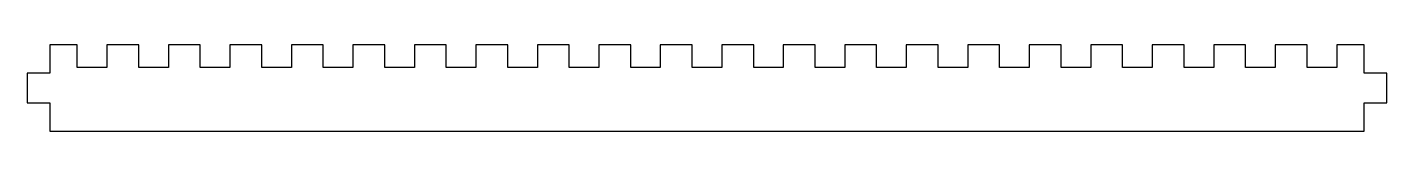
# Model space of a CAD drawing. Header units: metres. Extents: x 0 to 362, y -23 to 0.
import ezdxf

# ---------------------------------------------------------------- set-up
doc = ezdxf.new("R2010")
doc.units = ezdxf.units.M

msp = doc.modelspace()

# ---------------------------------------------------------------- linework, layer by layer
for p, q in [((13.336, 0), (6, 0)), ((6, 0), (6, -7.51667)), ((13.336, -6), (13.336, 0)), ((29.7081, 0), (21.2221, 0)), ((21.2221, 0), (21.2221, -6)), ((29.7081, -6), (29.7081, 0)), ((46.0802, 0), (37.5942, 0)), ((37.5942, 0), (37.5942, -6)), ((46.0802, -6), (46.0802, 0)), ((62.4523, 0), (53.9663, 0)), ((53.9663, 0), (53.9663, -6)), ((62.4523, -6), (62.4523, 0)), ((78.8244, 0), (70.3384, 0)), ((70.3384, 0), (70.3384, -6)), ((78.8244, -6), (78.8244, 0)), ((95.1965, 0), (86.7105, 0)), ((86.7105, 0), (86.7105, -6)), ((95.1965, -6), (95.1965, 0)), ((111.569, 0), (103.083, 0)), ((103.083, 0), (103.083, -6)), ((111.569, -6), (111.569, 0)), ((127.941, 0), (119.455, 0)), ((119.455, 0), (119.455, -6)), ((127.941, -6), (127.941, 0)), ((144.313, 0), (135.827, 0)), ((135.827, 0), (135.827, -6)), ((144.313, -6), (144.313, 0)), ((160.685, 0), (152.199, 0)), ((152.199, 0), (152.199, -6)), ((160.685, -6), (160.685, 0)), ((177.057, 0), (168.571, 0)), ((168.571, 0), (168.571, -6)), ((177.057, -6), (177.057, 0)), ((193.429, 0), (184.943, 0)), ((184.943, 0), (184.943, -6)), ((193.429, -6), (193.429, 0)), ((209.801, 0), (201.315, 0)), ((201.315, 0), (201.315, -6)), ((209.801, -6), (209.801, 0)), ((226.173, 0), (217.687, 0)), ((217.687, 0), (217.687, -6)), ((226.173, -6), (226.173, 0)), ((242.545, 0), (234.059, 0)), ((234.059, 0), (234.059, -6)), ((242.545, -6), (242.545, 0)), ((258.917, 0), (250.431, 0)), ((250.431, 0), (250.431, -6)), ((258.917, -6), (258.917, 0)), ((275.29, 0), (266.803, 0)), ((266.803, 0), (266.803, -6)), ((275.29, -6), (275.29, 0)), ((291.662, 0), (283.176, 0)), ((283.176, 0), (283.176, -6)), ((291.662, -6), (291.662, 0)), ((308.034, 0), (299.548, 0)), ((299.548, 0), (299.548, -6)), ((308.034, -6), (308.034, 0)), ((324.406, 0), (315.92, 0)), ((315.92, 0), (315.92, -6)), ((324.406, -6), (324.406, 0)), ((340.778, 0), (332.292, 0)), ((332.292, 0), (332.292, -6)), ((340.778, -6), (340.778, 0)), ((356, 0), (348.664, 0)), ((348.664, 0), (348.664, -6)), ((356, -7.51667), (356, 0)), ((21.2221, -6), (13.336, -6)), ((37.5942, -6), (29.7081, -6)), ((53.9663, -6), (46.0802, -6)), ((70.3384, -6), (62.4523, -6)), ((86.7105, -6), (78.8244, -6)), ((103.083, -6), (95.1965, -6)), ((119.455, -6), (111.569, -6)), ((135.827, -6), (127.941, -6)), ((152.199, -6), (144.313, -6)), ((168.571, -6), (160.685, -6)), ((184.943, -6), (177.057, -6)), ((201.315, -6), (193.429, -6)), ((217.687, -6), (209.801, -6)), ((234.059, -6), (226.173, -6)), ((250.431, -6), (242.545, -6)), ((266.803, -6), (258.917, -6)), ((283.176, -6), (275.29, -6)), ((299.548, -6), (291.662, -6)), ((315.92, -6), (308.034, -6)), ((332.292, -6), (324.406, -6)), ((348.664, -6), (340.778, -6)), ((6, -7.51667), (0, -7.51667)), ((0, -7.51667), (0, -15.4833)), ((362, -7.51667), (356, -7.51667)), ((362, -15.4833), (362, -7.51667)), ((0, -15.4833), (6, -15.4833)), ((6, -15.4833), (6, -23)), ((356, -23), (356, -15.4833)), ((356, -15.4833), (362, -15.4833)), ((6, -23), (356, -23))]:
    msp.add_line(p, q)

doc.saveas('drawing.dxf')
